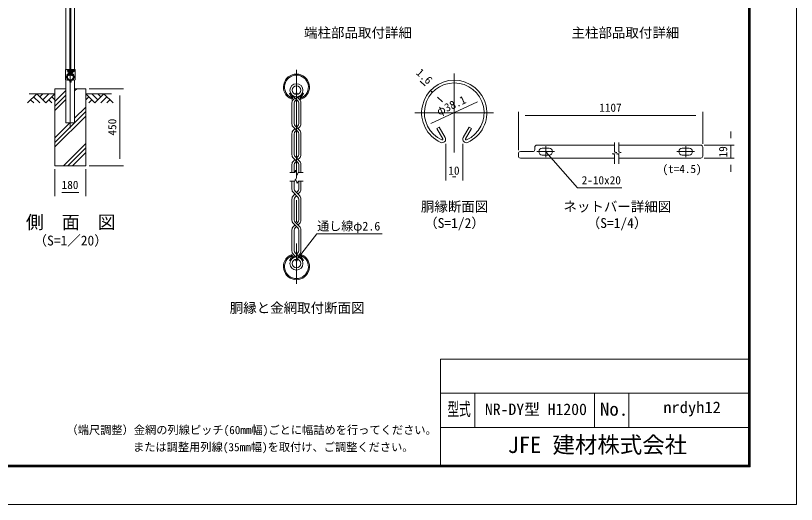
# Model space of a CAD drawing. Units: millimetres, scale not verified, with parts at other scales. Extents: x -4200 to 4200, y -2970 to 2970.
# Drawn here: x -363 to 4200, y -2970 to -113 of the extents above; entities that cross this region are included whole.
import ezdxf
from ezdxf.enums import TextEntityAlignment as Align

# ---------------------------------------------------------------- set-up
doc = ezdxf.new("R2010")
doc.units = ezdxf.units.MM
doc.header["$LTSCALE"] = 20
doc.linetypes.add('USER1', pattern=[50.8, 31.75, -6.35, 6.35, -6.35])
for name, color, linetype, lineweight in [('0-0_D-BMK', 2, 'USER1', 13), ('0-1_D-STR1', 1, 'Continuous', 18), ('0-2_D-STR-DIM', 7, 'Continuous', 9), ('0-3_0', 7, 'Continuous', 9), ('0-5_D-BGD', 7, 'Continuous', 9), ('0-6_D-STR4', 7, 'Continuous', 9), ('0-7_D-DCR-HCH', 7, 'Continuous', 9), ('0-8_D-STR3', 3, 'Continuous', 13), ('0-9_D-STR-TXT', 7, 'Continuous', 9), ('0-B_D-STR2', 7, 'Continuous', 9), ('0-C_D-TTL', 7, 'Continuous', 9)]:
    doc.layers.add(name, color=color, linetype=linetype, lineweight=lineweight)
doc.layers.add('0-4_D-TTL-TXT', color=7, linetype='Continuous')
doc.styles.add('ＭＳ ゴシック', font='')
doc.styles.get('ＭＳ ゴシック').set_extended_font_data('MS Gothic')

msp = doc.modelspace()

# ---------------------------------------------------------------- linework, layer by layer
at = {"layer": '0-0_D-BMK'}
for p, q in [((-43.67, 686.86), (-43.67, -770.21)), ((-64, -436.21), (-15.12, -436.21)), ((1277.91, -429.28), (1277.91, -1681.6)), ((2200.21, -912.29), (2200.21, -450.74)), ((1970.47, -680.48), (2429.95, -680.48)), ((2682.94, -907.71), (2786.94, -907.71)), ((2734.94, -939.71), (2734.94, -875.71)), ((3500.94, -907.71), (3604.94, -907.71)), ((3552.94, -939.71), (3552.94, -875.71))]:
    msp.add_line(p, q, dxfattribs=at)
at = {"layer": '0-1_D-STR1'}
for p, q in [((-69.07, 74.3), (-69.07, -427.21)), ((-18.27, 74.3), (-18.27, -427.21)), ((-50.35, -455.88), (-53.85, -461.95)), ((-37, -455.88), (-33.49, -461.95)), ((-69.07, -488.88), (-69.07, -740.21)), ((-53.85, -461.95), (-52.47, -462.76)), ((-48.96, -456.68), (-52.47, -462.76)), ((-38.39, -456.68), (-34.88, -462.76)), ((-33.49, -461.95), (-34.88, -462.76)), ((-18.27, -488.88), (-18.27, -740.21)), ((1237.18, -567.49), (1242.73, -564.28)), ((1251.21, -591.8), (1237.18, -567.49)), ((1256.77, -588.6), (1242.73, -564.28)), ((1299.05, -588.6), (1313.08, -564.28)), ((1304.6, -591.8), (1318.64, -567.49)), ((1318.64, -567.49), (1313.08, -564.28)), ((-18.27, -740.21), (-69.07, -740.21)), ((2098.38, -773.01), (2112.28, -764.99)), ((2133.48, -833.79), (2098.38, -773.01)), ((2147.37, -825.77), (2112.28, -764.99)), ((2253.05, -825.77), (2288.15, -764.99)), ((2266.95, -833.79), (2302.04, -773.01)), ((2302.04, -773.01), (2288.15, -764.99)), ((1251.21, -1519.08), (1237.18, -1543.39)), ((1237.18, -1543.39), (1242.73, -1546.6)), ((1256.77, -1522.29), (1242.73, -1546.6)), ((1299.05, -1522.29), (1313.08, -1546.6)), ((1304.6, -1519.08), (1318.64, -1543.39)), ((1318.64, -1543.39), (1313.08, -1546.6))]:
    msp.add_line(p, q, dxfattribs=at)
for centre, radius, start, end in [((-43.67, -471.21), 19.05, 114.32478, 65.67522), ((-43.67, -471.21), 17.45, 114.32478, 65.67522), ((-50.69, -455.67), 2, 330, 114.32478), ((-50.69, -455.67), 0.401, 330, 114.32478), ((-36.65, -455.67), 2, 65.67522, 210), ((-36.65, -455.67), 0.401, 65.67522, 210), ((1277.91, -530.48), 76.2, 294.32478, 245.67522), ((1277.91, -530.48), 69.78, 294.32478, 245.67522), ((2200.21, -680.48), 190.5, 294.32478, 245.67522), ((2200.21, -680.48), 174.46, 294.32478, 245.67522), ((1249.82, -592.61), 8.02, 245.67522, 30), ((1249.82, -592.61), 1.6, 245.67522, 30), ((1305.99, -592.61), 8.02, 150, 294.32478), ((1305.99, -592.61), 1.6, 150, 294.32478), ((2130, -835.8), 20.05, 245.67522, 30), ((2130, -835.8), 4.01, 245.67522, 30), ((2270.42, -835.8), 20.05, 150, 294.32478), ((2270.42, -835.8), 4.01, 150, 294.32478), ((1277.91, -1580.4), 76.2, 114.32478, 65.67522), ((1277.91, -1580.4), 69.78, 114.32478, 65.67522), ((1249.82, -1518.28), 8.02, 330, 114.32478), ((1249.82, -1518.28), 1.6, 330, 114.32478), ((1305.99, -1518.28), 8.02, 65.67522, 210), ((1305.99, -1518.28), 1.6, 65.67522, 210)]:
    msp.add_arc(centre, radius, start, end, dxfattribs=at)
at = {"layer": '0-2_D-STR-DIM'}
for p, q in [((2031.32, -523.61), (2002.02, -496.39)), ((66.33, -540.21), (266.33, -540.21)), ((246.33, -950.21), (246.33, -580.21)), ((2072.39, -561.75), (2060.63, -550.83)), ((2101.69, -588.97), (2131, -616.2)), ((2063.81, -744.08), (2336.61, -616.88)), ((2150.21, -863.05), (2150.21, -1075.85)), ((2250.21, -863.05), (2250.21, -1075.85)), ((66.33, -990.21), (266.33, -990.21)), ((-133.67, -1010.21), (-133.67, -1167.52)), ((46.33, -1010.21), (46.33, -1167.52)), ((1238.77, -1030.44), (1267.65, -1030.44)), ((1272.78, -1016.35), (1267.65, -1030.44)), ((1283.04, -1044.54), (1272.78, -1016.35)), ((1288.17, -1030.44), (1283.04, -1044.54)), ((1288.17, -1030.44), (1317.04, -1030.44)), ((1238.77, -1080.44), (1267.65, -1080.44)), ((1272.78, -1066.35), (1267.65, -1080.44)), ((1283.04, -1094.54), (1272.78, -1066.35)), ((1288.17, -1080.44), (1283.04, -1094.54)), ((1288.17, -1080.44), (1317.04, -1080.44)), ((2190.21, -1055.85), (2210.21, -1055.85)), ((-93.67, -1147.52), (6.33, -1147.52))]:
    msp.add_line(p, q, dxfattribs=at)
for points in [[(3136.94, -854.71), (3136.94, -909.71), (3150.94, -913.46), (3122.95, -920.96), (3136.94, -924.71), (3136.94, -979.71)], [(3161.94, -854.71), (3161.94, -909.71), (3175.94, -913.46), (3147.95, -920.96), (3161.94, -924.71), (3161.94, -979.71)]]:
    msp.add_lwpolyline(points, dxfattribs=at)
at = {"layer": '0-3_0'}
for p, q in [((2574.94, -899.71), (2574.94, -676.02)), ((3652.94, -861.71), (3652.94, -676.02)), ((2614.94, -696.02), (3612.94, -696.02)), ((3816.74, -829.71), (3816.74, -789.71)), ((3660.94, -869.71), (3836.74, -869.71)), ((3816.74, -945.71), (3816.74, -869.71)), ((3660.94, -945.71), (3836.74, -945.71)), ((3816.74, -985.71), (3816.74, -1025.71))]:
    msp.add_line(p, q, dxfattribs=at)
msp.add_lwpolyline([(3180.29, -1119.53), (2920.52, -1119.53), (2736.26, -909.21)], dxfattribs=at)
at = {"layer": '0-5_D-BGD'}
for p, q in [((-283.67, -570.21), (-133.67, -570.21)), ((196.33, -570.21), (46.33, -570.21))]:
    msp.add_line(p, q, dxfattribs=at)
at = {"layer": '0-6_D-STR4'}
for p, q in [((-133.67, -540.21), (-133.67, -990.21)), ((-69.07, -540.21), (-133.67, -540.21)), ((46.33, -540.21), (-18.27, -540.21)), ((46.33, -540.21), (46.33, -990.21)), ((46.33, -990.21), (-133.67, -990.21))]:
    msp.add_line(p, q, dxfattribs=at)
at = {"layer": '0-7_D-DCR-HCH'}
for p, q in [((-18.27, -552.94), (-5.54, -540.21)), ((-240.1, -570.21), (-293.31, -623.42)), ((-257.83, -587.94), (-222.2, -623.42)), ((-240.1, -570.21), (-186.88, -623.42)), ((-222.36, -587.94), (-204.62, -570.21)), ((-204.62, -605.68), (-169.15, -570.21)), ((-186.88, -623.42), (-133.67, -570.21)), ((-151.41, -587.94), (-133.67, -605.6)), ((-133.67, -615.31), (-69.07, -550.71)), ((-133.67, -641.83), (-69.07, -577.23)), ((99.54, -623.42), (46.33, -570.21)), ((64.07, -587.94), (46.33, -605.6)), ((117.28, -605.68), (81.8, -570.21)), ((152.75, -570.21), (99.54, -623.42)), ((135.11, -588.04), (117.28, -570.21)), ((170.49, -587.94), (134.85, -623.42)), ((152.75, -570.21), (205.96, -623.42)), ((-275.57, -605.68), (-257.75, -623.42)), ((-169.15, -605.68), (-151.33, -623.42)), ((-133.67, -668.34), (-69.07, -603.74)), ((81.8, -605.68), (63.98, -623.42)), ((188.23, -605.68), (170.41, -623.42)), ((-18.27, -712.04), (46.33, -647.44)), ((-18.27, -738.56), (46.33, -673.96)), ((-133.67, -880.47), (46.33, -700.47)), ((-133.67, -853.96), (-19.92, -740.21)), ((-133.67, -827.44), (-46.44, -740.21)), ((-84.31, -990.21), (46.33, -859.57)), ((-57.79, -990.21), (46.33, -886.09)), ((-31.27, -990.21), (46.33, -912.61))]:
    msp.add_line(p, q, dxfattribs=at)
at = {"layer": '0-8_D-STR3'}
for p, q in [((-45.92, 645.79), (-45.92, -461.21)), ((-41.42, 645.79), (-41.42, -461.21)), ((-72.22, -427.21), (-72.22, -488.29)), ((-72.22, -427.21), (-50.67, -427.21)), ((-57.77, -429.71), (-57.77, -442.71)), ((-52.97, -427.21), (-52.97, -450.03)), ((-50.67, -427.21), (-50.67, -450.03)), ((-48.97, -430.89), (-50.67, -430.89)), ((-48.97, -441.52), (-50.67, -441.52)), ((-48.97, -430.89), (-48.97, -441.52)), ((-48.97, -432.21), (-45.92, -432.21)), ((-48.97, -440.21), (-45.92, -440.21)), ((-41.42, -432.21), (-36.67, -432.21)), ((-41.42, -440.21), (-36.67, -440.21)), ((-36.67, -427.21), (-36.67, -450.03)), ((-36.67, -427.21), (-15.12, -427.21)), ((-34.37, -427.21), (-34.37, -450.03)), ((-28.87, -428.11), (-34.37, -428.11)), ((-28.87, -432.16), (-34.37, -432.16)), ((-28.87, -440.26), (-34.37, -440.26)), ((-28.87, -444.31), (-34.37, -444.31)), ((-27.87, -430.29), (-27.87, -442.24)), ((-27.87, -432.21), (-21.97, -432.21)), ((-27.87, -440.21), (-21.97, -440.21)), ((-21.97, -432.21), (-21.97, -440.21)), ((-15.12, -427.21), (-15.12, -488.29)), ((-72.22, -488.29), (-47.78, -492.82)), ((-46.97, -493.8), (-46.97, -499.21)), ((-45.92, -461.21), (-41.42, -461.21)), ((-44.67, -493.8), (-44.67, -499.21)), ((-43.67, -500.21), (-41.37, -500.21)), ((-42.67, -493.8), (-42.67, -498.71)), ((-42.67, -498.71), (-40.37, -498.71)), ((-40.37, -493.8), (-40.37, -499.21)), ((-40.37, -493.8), (-38.07, -493.8)), ((-15.12, -488.29), (-39.56, -492.82)), ((-38.07, -493.8), (-38.07, -499.21)), ((-43.67, -502.51), (-41.37, -502.51)), ((2586.94, -907.71), (2658.94, -907.71)), ((2670.94, -895.71), (2670.94, -881.71)), ((2682.94, -869.71), (3136.94, -869.71)), ((2714.94, -887.71), (2754.94, -887.71)), ((3161.94, -869.71), (3640.94, -869.71)), ((3532.94, -887.71), (3572.94, -887.71)), ((3652.94, -933.71), (3652.94, -881.71)), ((2574.94, -933.71), (2574.94, -919.71)), ((2586.94, -945.71), (3136.94, -945.71)), ((2714.94, -927.71), (2754.94, -927.71)), ((3161.94, -945.71), (3640.94, -945.71)), ((3532.94, -927.71), (3572.94, -927.71))]:
    msp.add_line(p, q, dxfattribs=at)
for centre in [(1277.91, -569.07), (1277.91, -1541.81)]:
    msp.add_circle(centre, 5.2, dxfattribs=at)
for centre, radius, start, end in [((-43.67, -471.21), 22, 118.0884, 259.22478), ((-43.67, -471.21), 19.7, 118.0884, 259.22478), ((-54.97, -450.03), 2, 298.0884, 0), ((-54.97, -450.03), 4.3, 298.0884, 0), ((-43.67, -471.21), 19.7, 280.77522, 61.9116), ((-43.67, -471.21), 22, 280.77522, 61.9116), ((-32.37, -450.03), 4.3, 180, 241.9116), ((-32.37, -450.03), 2, 180, 241.9116), ((-30.41, -430.13), 2.54, 307.21089, 52.78911), ((-36.57, -436.21), 8.7, 332.26063, 27.73937), ((-30.42, -442.28), 2.55, 307.42505, 52.57495), ((-29.47, -436.21), 8.5, 331.92751, 28.07249), ((-47.97, -493.8), 1, 0, 79.22478), ((-47.97, -493.8), 3.3, 0, 79.22478), ((-43.67, -499.21), 3.3, 180, 270), ((-43.67, -499.21), 1, 180, 270), ((-39.37, -493.8), 3.3, 100.77522, 180), ((-41.37, -499.21), 3.3, 270, 0), ((-41.37, -499.21), 1, 270, 0), ((-39.37, -493.8), 1, 100.77522, 180), ((2586.94, -919.71), 12, 90, 180), ((2658.94, -895.71), 12, 270, 0), ((2682.94, -881.71), 12, 90, 180), ((2714.94, -907.71), 20, 90, 270), ((2754.94, -907.71), 20, 270, 90), ((3532.94, -907.71), 20, 90, 270), ((3572.94, -907.71), 20, 270, 90), ((3640.94, -881.71), 12, 0, 90), ((2586.94, -933.71), 12, 180, 270), ((3640.94, -933.71), 12, 270, 0)]:
    msp.add_arc(centre, radius, start, end, dxfattribs=at)
for centre, start_param, end_param in [((-52.97, -429.71), 1.5707963, 3.1415927), ((-52.97, -442.71), 3.1415927, 4.712389)]:
    msp.add_ellipse(centre, major_axis=(4.8, 0), ratio=0.3125, start_param=start_param, end_param=end_param, dxfattribs=at)
at = {"layer": '0-9_D-STR-TXT'}
msp.add_lwpolyline([(1778.79, -1387.58), (1396.85, -1387.58), (1282.3, -1536.11)], dxfattribs=at)
at = {"layer": '0-B_D-STR2'}
for p, q in [((1277.91, -602.54), (1254.18, -578.81)), ((1295.8, -602.28), (1280.53, -587.01)), ((1286.98, -593.47), (1301.63, -578.81)), ((1251.82, -622.08), (1251.82, -745.33)), ((1260.02, -602.28), (1268.83, -593.47)), ((1264.65, -623.09), (1264.65, -744.32)), ((1269.81, -610.64), (1277.91, -602.54)), ((1286.01, -610.64), (1277.91, -602.54)), ((1291.16, -623.09), (1291.16, -744.32)), ((1304, -622.08), (1304, -745.33)), ((1277.91, -783.01), (1260.02, -765.13)), ((1268.83, -773.94), (1260.02, -782.75)), ((1260.02, -782.75), (1268.83, -773.94)), ((1295.8, -782.75), (1269.81, -756.76)), ((1286.01, -756.76), (1277.91, -764.87)), ((1295.8, -765.13), (1286.98, -773.94)), ((1251.82, -802.55), (1251.82, -925.8)), ((1264.65, -803.56), (1264.65, -924.79)), ((1269.81, -791.12), (1277.91, -783.01)), ((1286.01, -791.12), (1277.91, -783.01)), ((1291.16, -803.56), (1291.16, -924.79)), ((1304, -802.55), (1304, -925.8)), ((1277.91, -963.49), (1260.02, -945.6)), ((1268.83, -954.41), (1260.02, -963.23)), ((1260.02, -963.23), (1268.83, -954.41)), ((1295.8, -963.23), (1269.81, -937.24)), ((1286.01, -937.24), (1277.91, -945.34)), ((1295.8, -945.6), (1286.98, -954.41)), ((1251.82, -983.03), (1251.82, -1030.44)), ((1264.65, -984.03), (1264.65, -1030.44)), ((1269.81, -971.59), (1277.91, -963.49)), ((1286.01, -971.59), (1277.91, -963.49)), ((1291.16, -984.03), (1291.16, -1030.44)), ((1304, -983.03), (1304, -1030.44)), ((1251.82, -1127.86), (1251.82, -1080.44)), ((1264.65, -1126.85), (1264.65, -1080.44)), ((1291.16, -1126.85), (1291.16, -1080.44)), ((1304, -1127.86), (1304, -1080.44)), ((1295.8, -1165.28), (1269.81, -1139.29)), ((1286.01, -1139.29), (1277.91, -1147.4)), ((1251.82, -1308.33), (1251.82, -1185.08)), ((1286.01, -1173.65), (1260.02, -1147.66)), ((1268.83, -1156.47), (1260.02, -1165.28)), ((1264.65, -1307.32), (1264.65, -1186.09)), ((1277.91, -1165.54), (1269.81, -1173.65)), ((1295.8, -1147.66), (1286.98, -1156.47)), ((1291.16, -1307.32), (1291.16, -1186.09)), ((1304, -1308.33), (1304, -1185.08)), ((1295.8, -1345.76), (1269.81, -1319.77)), ((1286.01, -1319.77), (1277.91, -1327.87)), ((1251.82, -1488.8), (1251.82, -1365.56)), ((1286.01, -1354.12), (1260.02, -1328.13)), ((1268.83, -1336.94), (1260.02, -1345.76)), ((1264.65, -1487.8), (1264.65, -1366.57)), ((1277.91, -1346.02), (1269.81, -1354.12)), ((1295.8, -1328.13), (1286.98, -1336.94)), ((1291.16, -1487.8), (1291.16, -1366.57)), ((1304, -1488.8), (1304, -1365.56)), ((1269.81, -1500.24), (1301.63, -1532.07)), ((1286.01, -1500.24), (1277.91, -1508.34)), ((1268.83, -1517.42), (1254.18, -1532.07)), ((1260.02, -1508.6), (1275.29, -1523.87)), ((1295.8, -1508.6), (1286.98, -1517.42))]:
    msp.add_line(p, q, dxfattribs=at)
for centre, radius in [((1277.91, -549), 38.1), ((1277.91, -549), 25.27), ((1277.91, -1561.88), 38.1), ((1277.91, -1561.88), 25.27)]:
    msp.add_circle(centre, radius, dxfattribs=at)
for centre, radius, start, end in [((1279.82, -622.08), 28, 135, 180), ((1279.82, -622.08), 15.2, 131.19984, 183.80396), ((1276, -622.08), 15.2, 356.19604, 48.80016), ((1276, -622.08), 28, 0, 45), ((1279.82, -745.33), 28, 180, 225), ((1279.82, -745.33), 15.2, 176.19604, 228.80016), ((1276, -745.33), 15.2, 311.19984, 3.80396), ((1276, -745.33), 28, 315, 0), ((1279.82, -802.55), 28, 135, 180), ((1279.82, -802.55), 15.2, 131.19984, 183.80396), ((1276, -802.55), 15.2, 356.19604, 48.80016), ((1276, -802.55), 28, 0, 45), ((1279.82, -925.8), 28, 180, 225), ((1279.82, -925.8), 15.2, 176.19604, 228.80016), ((1276, -925.8), 15.2, 311.19984, 3.80396), ((1276, -925.8), 28, 315, 0), ((1279.82, -983.03), 28, 135, 180), ((1279.82, -983.03), 15.2, 131.19984, 183.80396), ((1276, -983.03), 15.2, 356.19604, 48.80016), ((1276, -983.03), 28, 0, 45), ((1279.82, -1127.86), 28, 180, 225), ((1279.82, -1127.86), 15.2, 176.19604, 228.80016), ((1276, -1127.86), 15.2, 311.19984, 3.80396), ((1276, -1127.86), 28, 315, 0), ((1279.82, -1185.08), 28, 135, 180), ((1279.82, -1185.08), 15.2, 131.19984, 183.80396), ((1276, -1185.08), 15.2, 356.19604, 48.80016), ((1276, -1185.08), 28, 0, 45), ((1279.82, -1308.33), 28, 180, 225), ((1279.82, -1308.33), 15.2, 176.19604, 228.80016), ((1276, -1308.33), 15.2, 311.19984, 3.80396), ((1276, -1308.33), 28, 315, 0), ((1279.82, -1365.56), 28, 135, 180), ((1279.82, -1365.56), 15.2, 131.19984, 183.80396), ((1276, -1365.56), 15.2, 356.19604, 48.80016), ((1276, -1365.56), 28, 0, 45), ((1279.82, -1488.8), 28, 180, 225), ((1279.82, -1488.8), 15.2, 176.19604, 228.80016), ((1276, -1488.8), 15.2, 311.19984, 3.80396), ((1276, -1488.8), 28, 315, 0)]:
    msp.add_arc(centre, radius, start, end, dxfattribs=at)
at = {"layer": '0-C_D-TTL'}
for p, q in [((2120, -2120.21), (2120, -2740.21)), ((2120, -2120.21), (3920, -2120.21)), ((2120, -2320.21), (3920, -2320.21)), ((2320, -2320.21), (2320, -2520.21)), ((3020, -2320.21), (3020, -2520.21)), ((3220, -2320.21), (3220, -2520.21)), ((2120, -2520.21), (3920, -2520.21))]:
    msp.add_line(p, q, dxfattribs=at)
at = {"layer": '0-C_D-TTL', "color": 2, "lineweight": 18}
msp.add_lwpolyline([(-4200, 2969.79), (4200, 2969.79), (4200, -2970.21), (-4200, -2970.21)], close=True, dxfattribs=at)
at = {"layer": '0-C_D-TTL'}
for points in [[(-3930, 2749.79), (3930, 2749.79), (3930, -2750.21), (-3930, -2750.21)], [(-3927.5, 2747.29), (3927.5, 2747.29), (3927.5, -2747.71), (-3927.5, -2747.71)], [(-3925, 2744.79), (3925, 2744.79), (3925, -2745.21), (-3925, -2745.21)], [(-3922.5, 2742.29), (3922.5, 2742.29), (3922.5, -2742.71), (-3922.5, -2742.71)], [(-3920, 2739.79), (3920, 2739.79), (3920, -2740.21), (-3920, -2740.21)]]:
    msp.add_lwpolyline(points, close=True, dxfattribs=at)

# ---------------------------------------------------------------- texts
at = {"layer": '0-2_D-STR-DIM', "style": 'ＭＳ ゴシック'}
for s, rotation, p in [('1.6', 317.113, (1963.84, -462.15)), ('φ38.1', 24.999, (2117.15, -710.78)), ('450', 90, (239.58, -813.71))]:
    msp.add_text(s, height=48.09, rotation=rotation, dxfattribs=at).set_placement(p, align=Align.BOTTOM_LEFT)
for s, p in [('10', (2165.81, -1057.1)), ('180', (-94.32, -1140.77))]:
    msp.add_text(s, height=48.09, dxfattribs=at).set_placement(p, align=Align.BOTTOM_LEFT)
at = {"layer": '0-3_0', "style": 'ＭＳ ゴシック'}
for s, p in [('1107', (3047.94, -689.28)), ('(t=4.5)', (3417.19, -1047.5)), ('2-10x20', (2945.23, -1113.46))]:
    msp.add_text(s, height=48.09, dxfattribs=at).set_placement(p, align=Align.BOTTOM_LEFT)
msp.add_text('19', height=48.09, rotation=90, dxfattribs=at).set_placement((3810, -941.46), align=Align.BOTTOM_LEFT)
at = {"layer": '0-4_D-TTL-TXT', "style": 'ＭＳ ゴシック'}
for s, height, p in [('端柱部品取付詳細', 57.77, (1322.38, -258.89)), ('主柱部品取付詳細', 57.77, (2885.54, -258.89)), ('胴縁断面図', 57.77, (2005.29, -1275.12)), ('ネットバー詳細図', 57.77, (2838.4, -1275.43)), ('側\u3000面\u3000図', 76.98, (-303.57, -1381.82)), ('（S=1/2）', 57.77, (2024.78, -1371.31)), ('（S=1/4）', 57.77, (2974.85, -1371.31)), ('（S=1／20）', 57.77, (-258.09, -1473.8)), ('胴縁と金網取付断面図', 57.77, (888.06, -1867.54)), ('NR-DY型 H1200', 67.35, (2379.73, -2468.16)), ('（端尺調整）金網の列線ピッチ(60mm幅)ごとに幅詰めを行ってください。', 48.09, (-66.04, -2573.81)), ('JFE 建材株式会社', 96.21, (2512.38, -2698.71)), ('または調整用列線(35mm幅)を取付け、ご調整ください。', 48.09, (322.95, -2673.81))]:
    msp.add_text(s, height=height, dxfattribs=at).set_placement(p, align=Align.BOTTOM_LEFT)
for s, height, width, p in [('型式', 76.97, 0.65, (2160.27, -2475.01)), ('nrdyh12', 67.35, 1.05, (3421.83, -2456.49)), ('No.', 76.97, 1.05, (3052, -2475.01))]:
    msp.add_text(s, height=height, dxfattribs=dict(at, width=width)).set_placement(p, align=Align.BOTTOM_LEFT)
at = {"layer": '0-9_D-STR-TXT', "style": 'ＭＳ ゴシック'}
msp.add_text('通し線φ2.6', height=51.45, dxfattribs=at).set_placement((1399.45, -1384.48), align=Align.BOTTOM_LEFT)

doc.saveas('drawing.dxf')
